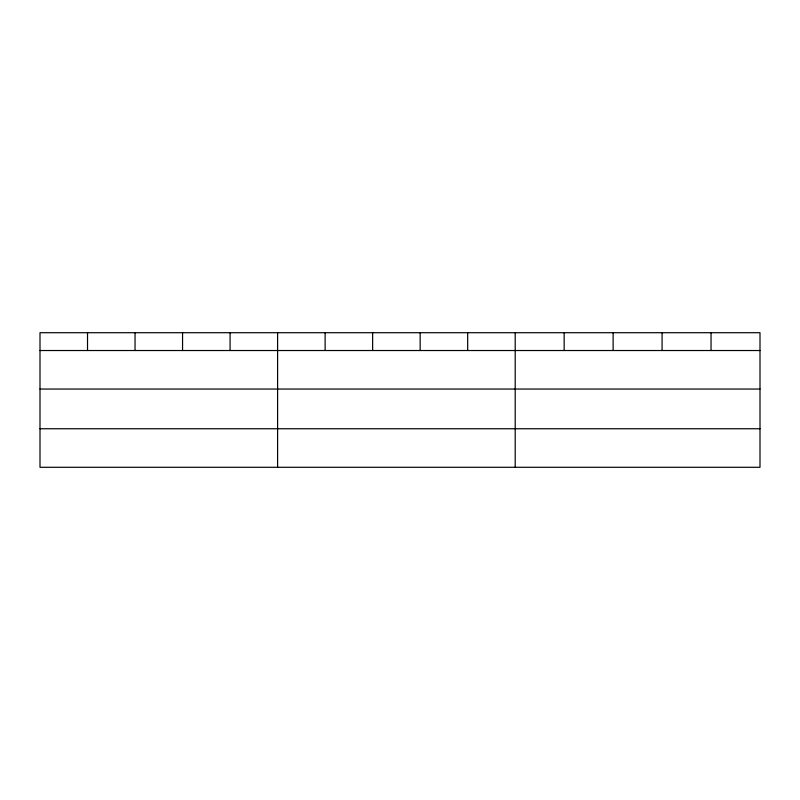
<?xml version="1.0" encoding="UTF-8"?>
<svg xmlns="http://www.w3.org/2000/svg" width="800" height="800" viewBox="0 0 800 800"><rect width="100%" height="100%" fill="white"/><g stroke="black" fill="none" stroke-linecap="round" stroke-linejoin="round"><path stroke-width="1.2" d="M760 389.05L760 332.71L40 332.71L40 467.29L760 467.29L760 389.05L40 389.05M40 350.52L760 350.52M40 428.75L760 428.75M711.04 332.71L711.04 350.52M662.08 332.71L662.08 350.52M613.12 332.71L613.12 350.52M564.16 332.71L564.16 350.52M515.2 332.71L515.2 467.29M467.68 332.71L467.68 350.52M420.16 332.71L420.16 350.52M372.64 332.71L372.64 350.52M325.12 332.71L325.12 350.52M277.6 332.71L277.6 467.29M230.08 332.71L230.08 350.52M182.56 332.71L182.56 350.52M135.04 332.71L135.04 350.52M87.52 332.71L87.52 350.52"/></g></svg>
